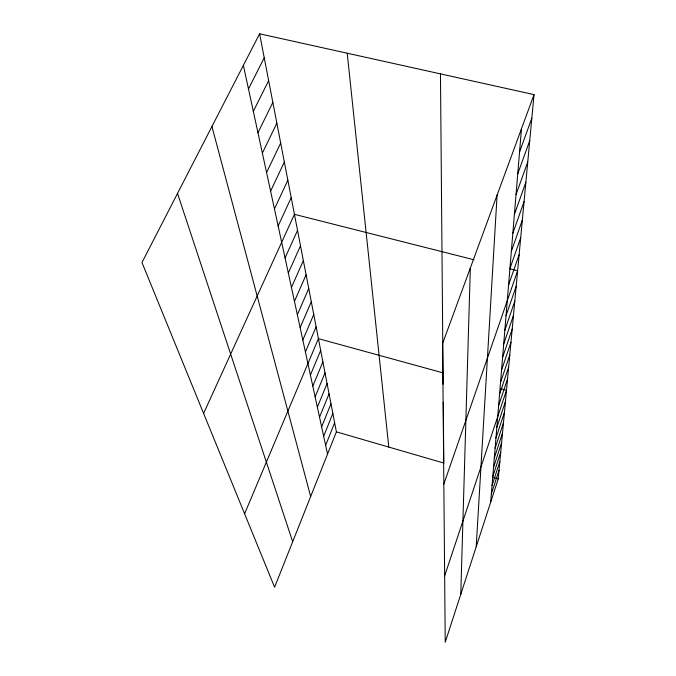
<?xml version="1.0" encoding="UTF-8"?>
<svg xmlns="http://www.w3.org/2000/svg" width="676" height="676" viewBox="0 0 676 676"><rect width="100%" height="100%" fill="white"/><g stroke="black" fill="none" stroke-linecap="round" stroke-linejoin="round"><path stroke-width="1.01" d="M460.77 594.314L470.335 267.983M476.208 546.766L497.097 195.127M490.649 502.268L521.466 128.786M534.023 94.606L442.594 343.501L445.23 642.2L498.246 478.878L534.023 94.606L259.609 33.8L141.977 262.525L274.591 587.207L336.394 431.854L259.609 33.8M491.334 493.987L499.04 470.293M492.77 476.588L500.722 452.286M492.043 485.436L499.868 461.438M494.308 457.99L502.513 433.037M493.522 467.446L501.6 442.822M495.947 438.048L504.431 412.419M495.111 448.196L503.459 422.906M496.818 427.528L505.445 401.552M498.626 405.634L507.549 378.949M444.647 575.893L506.493 390.289L500.401 388.615M499.564 394.243L508.648 367.186M501.558 370.118L510.963 342.301M500.544 382.405L509.78 354.976M502.606 357.334L512.188 329.127M503.704 344.033L513.464 315.422M504.854 330.184L514.791 301.158M443.836 484.1L517.622 270.806L509.476 268.752M506.037 315.743L516.177 286.303M508.58 284.959L519.126 254.641M509.941 268.516L520.697 237.758M511.352 251.32L522.337 220.097M512.839 233.313L524.061 201.617M514.402 214.436L525.86 182.258M516.033 194.62L527.753 161.953M517.757 173.791L529.739 140.625M519.565 151.88L531.826 118.207M325.629 445.34L334.645 422.787M323.66 436.265L332.845 413.433M321.632 426.886L330.986 403.783M319.537 417.202L329.06 393.812M317.365 407.197L327.074 383.52M315.126 396.846L325.021 372.865M312.811 386.131L322.891 361.854M310.411 375.036L320.694 350.455M244.594 513.768L318.421 338.651L443.025 372.856M305.417 351.993L316.131 326.778M302.823 340.02L313.757 314.484M300.136 327.606L311.298 301.741M297.347 314.72L308.746 288.525M294.457 301.344L306.101 274.811M291.449 287.452L303.355 260.564M288.314 272.994L300.499 245.76M285.061 257.962L297.524 230.355M203.603 413.399L294.432 214.326L474.028 259.778M278.14 225.97L291.212 197.62M274.448 208.935L287.849 180.205M270.603 191.147L284.342 162.029M266.572 172.557L280.684 143.042M262.364 153.106L276.856 123.184M257.953 132.733L272.842 102.406M253.331 111.363L268.642 80.63M248.472 88.936L264.24 57.79M336.394 431.854L443.794 463.052L443.279 402.161M492.474 477.197L498.246 478.878M177.526 193.404L292.683 541.721M211.934 126.496L310.673 496.505M243.377 65.369L327.53 454.137M347.21 53.21L388.776 447.073M440.465 73.87L443.118 384.314"/></g></svg>
